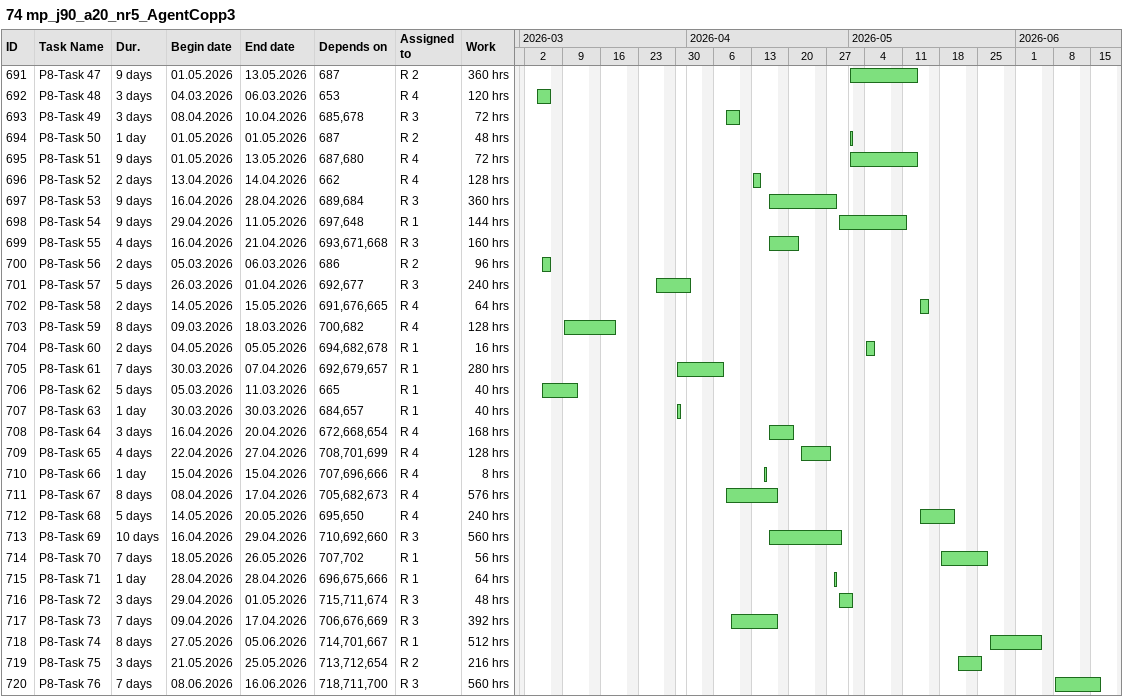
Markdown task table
74 mp_j90_a20_nr5_AgentCopp3

| ID | Task | Duration | Start | Finish | Predecessors | Resources | Work (h) |
|---|---|---|---|---|---|---|---|
| 691 | P8-Task 47 | 9d | 2026-05-01 | 2026-05-13 | 687 | R 2 | 360 |
| 692 | P8-Task 48 | 3d | 2026-03-04 | 2026-03-06 | 653 | R 4 | 120 |
| 693 | P8-Task 49 | 3d | 2026-04-08 | 2026-04-10 | 685, 678 | R 3 | 72 |
| 694 | P8-Task 50 | 1d | 2026-05-01 | 2026-05-01 | 687 | R 2 | 48 |
| 695 | P8-Task 51 | 9d | 2026-05-01 | 2026-05-13 | 687, 680 | R 4 | 72 |
| 696 | P8-Task 52 | 2d | 2026-04-13 | 2026-04-14 | 662 | R 4 | 128 |
| 697 | P8-Task 53 | 9d | 2026-04-16 | 2026-04-28 | 689, 684 | R 3 | 360 |
| 698 | P8-Task 54 | 9d | 2026-04-29 | 2026-05-11 | 697, 648 | R 1 | 144 |
| 699 | P8-Task 55 | 4d | 2026-04-16 | 2026-04-21 | 693, 671, 668 | R 3 | 160 |
| 700 | P8-Task 56 | 2d | 2026-03-05 | 2026-03-06 | 686 | R 2 | 96 |
| 701 | P8-Task 57 | 5d | 2026-03-26 | 2026-04-01 | 692, 677 | R 3 | 240 |
| 702 | P8-Task 58 | 2d | 2026-05-14 | 2026-05-15 | 691, 676, 665 | R 4 | 64 |
| 703 | P8-Task 59 | 8d | 2026-03-09 | 2026-03-18 | 700, 682 | R 4 | 128 |
| 704 | P8-Task 60 | 2d | 2026-05-04 | 2026-05-05 | 694, 682, 678 | R 1 | 16 |
| 705 | P8-Task 61 | 7d | 2026-03-30 | 2026-04-07 | 692, 679, 657 | R 1 | 280 |
| 706 | P8-Task 62 | 5d | 2026-03-05 | 2026-03-11 | 665 | R 1 | 40 |
| 707 | P8-Task 63 | 1d | 2026-03-30 | 2026-03-30 | 684, 657 | R 1 | 40 |
| 708 | P8-Task 64 | 3d | 2026-04-16 | 2026-04-20 | 672, 668, 654 | R 4 | 168 |
| 709 | P8-Task 65 | 4d | 2026-04-22 | 2026-04-27 | 708, 701, 699 | R 4 | 128 |
| 710 | P8-Task 66 | 1d | 2026-04-15 | 2026-04-15 | 707, 696, 666 | R 4 | 8 |
| 711 | P8-Task 67 | 8d | 2026-04-08 | 2026-04-17 | 705, 682, 673 | R 4 | 576 |
| 712 | P8-Task 68 | 5d | 2026-05-14 | 2026-05-20 | 695, 650 | R 4 | 240 |
| 713 | P8-Task 69 | 10d | 2026-04-16 | 2026-04-29 | 710, 692, 660 | R 3 | 560 |
| 714 | P8-Task 70 | 7d | 2026-05-18 | 2026-05-26 | 707, 702 | R 1 | 56 |
| 715 | P8-Task 71 | 1d | 2026-04-28 | 2026-04-28 | 696, 675, 666 | R 1 | 64 |
| 716 | P8-Task 72 | 3d | 2026-04-29 | 2026-05-01 | 715, 711, 674 | R 3 | 48 |
| 717 | P8-Task 73 | 7d | 2026-04-09 | 2026-04-17 | 706, 676, 669 | R 3 | 392 |
| 718 | P8-Task 74 | 8d | 2026-05-27 | 2026-06-05 | 714, 701, 667 | R 1 | 512 |
| 719 | P8-Task 75 | 3d | 2026-05-21 | 2026-05-25 | 713, 712, 654 | R 2 | 216 |
| 720 | P8-Task 76 | 7d | 2026-06-08 | 2026-06-16 | 718, 711, 700 | R 3 | 560 |
